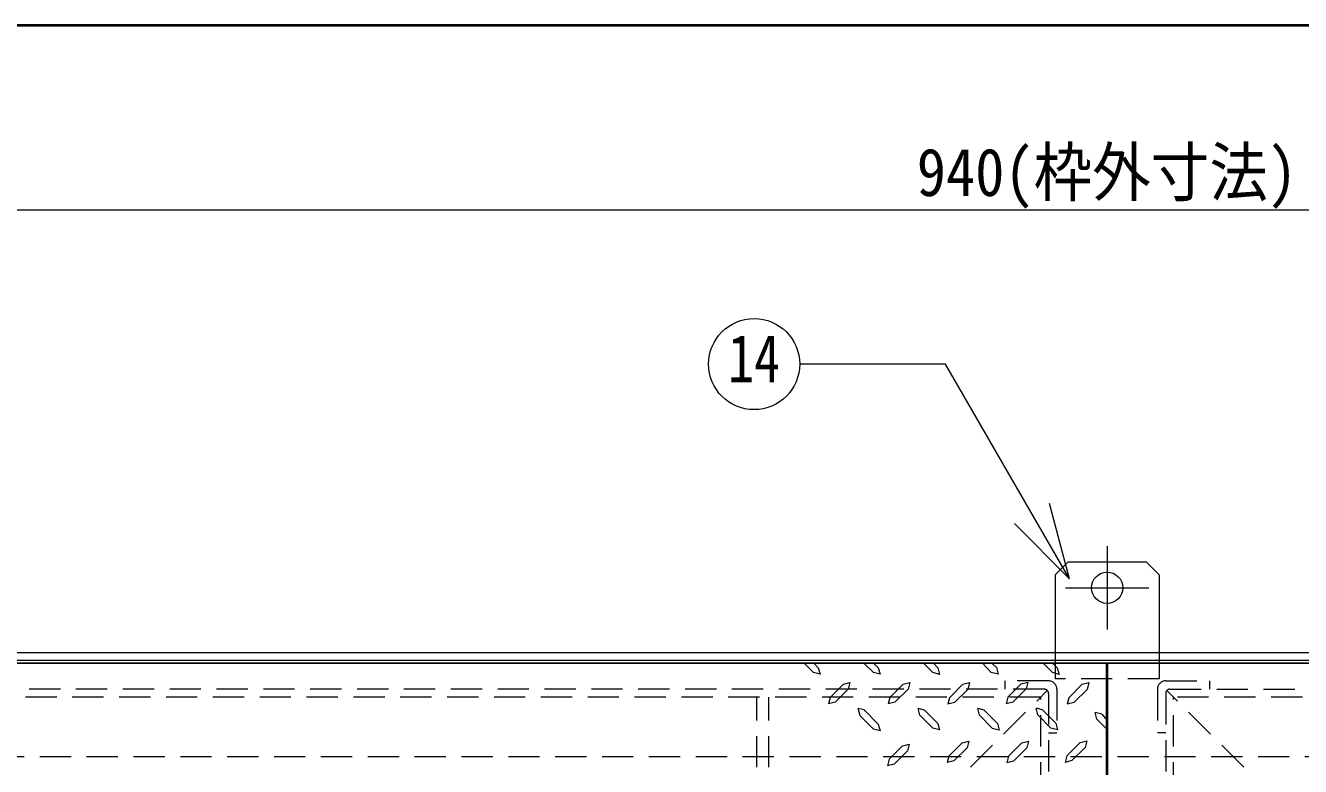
# Model space of a CAD drawing. Units: millimetres at full size, sheet at 1:10; details may follow other scales. Extents: x -1934 to 2116, y -1312 to 1498.
# Drawn here: x -1489.4 to -999.6, y 1213.4 to 1498 of the extents above; entities that cross this region are included whole.
import ezdxf
from ezdxf.enums import TextEntityAlignment as Align

# ---------------------------------------------------------------- set-up
doc = ezdxf.new("R2010")
doc.units = ezdxf.units.MM
doc.header["$LTSCALE"] = 10
doc.linetypes.add('CHAIN1', pattern=[8, 5, -1, 1, -1])
doc.linetypes.add('DASHED1', pattern=[1.8, 1.2, -0.6])
doc.layers.add('0-0_ﾚｲﾔ1', color=4, linetype='Continuous', lineweight=9)
doc.styles.add('ＭＳ ゴシック', font='')
doc.styles.get('ＭＳ ゴシック').set_extended_font_data('MS Gothic')

msp = doc.modelspace()

# ---------------------------------------------------------------- linework, layer by layer
at = {"layer": '0-0_ﾚｲﾔ1', "color": 1, "lineweight": 40}
for p, q in [((2116.07, 1498.04), (-1933.93, 1498.04)), ((-1073.93, 987.04), (-1073.93, 1253.04))]:
    msp.add_line(p, q, dxfattribs=at)
at = {"layer": '0-0_ﾚｲﾔ1'}
for p, q in [((-603.93, 1427.04), (-1543.93, 1427.04)), ((-1088.93, 1292.04), (-1093.93, 1287.04)), ((-1088.93, 1292.04), (-1058.93, 1292.04)), ((-1053.93, 1287.04), (-1058.93, 1292.04)), ((-1093.93, 1287.04), (-1093.93, 1257.04)), ((-1053.93, 1287.04), (-1053.93, 1257.04)), ((-1190.32, 1253.04), (-1186.71, 1249.43)), ((-1184.14, 1248.78), (-1186.71, 1249.43)), ((-1186.63, 1253.04), (-1184.86, 1251.27)), ((-1184.86, 1251.27), (-1184.14, 1248.78)), ((-1167.34, 1253.04), (-1163.72, 1249.43)), ((-1161.15, 1248.78), (-1163.72, 1249.43)), ((-1163.64, 1253.04), (-1161.88, 1251.27)), ((-1161.88, 1251.27), (-1161.15, 1248.78)), ((-1144.44, 1253.04), (-1140.82, 1249.43)), ((-1138.25, 1248.7), (-1140.82, 1249.43)), ((-1140.66, 1253.04), (-1138.89, 1251.27)), ((-1138.89, 1251.27), (-1138.25, 1248.7)), ((-1121.8, 1253.04), (-1118.4, 1249.51)), ((-1115.83, 1248.86), (-1118.4, 1249.51)), ((-1118.16, 1253.04), (-1116.47, 1251.35)), ((-1116.47, 1251.35), (-1115.83, 1248.86)), ((-1098.55, 1253.04), (-1094.94, 1249.43)), ((-1092.37, 1248.7), (-1094.94, 1249.43)), ((-1094.86, 1253.04), (-1093.09, 1251.27)), ((-1093.09, 1251.27), (-1092.37, 1248.7)), ((-1180.36, 1239.86), (-1181, 1237.37)), ((-1178.43, 1238.02), (-1173.37, 1243.08)), ((-1157.38, 1239.86), (-1158.02, 1237.37)), ((-1155.45, 1238.02), (-1150.39, 1243.08)), ((-1134.47, 1239.78), (-1135.12, 1237.29)), ((-1132.55, 1237.94), (-1127.48, 1243)), ((-1112.05, 1239.94), (-1112.7, 1237.45)), ((-1110.13, 1238.1), (-1105.06, 1243.16)), ((-1088.59, 1239.78), (-1089.23, 1237.29)), ((-1086.66, 1237.94), (-1081.6, 1243)), ((-1178.43, 1238.02), (-1181, 1237.37)), ((-1167.3, 1235.11), (-1169.51, 1235.69)), ((-1168.8, 1232.83), (-1169.51, 1235.69)), ((-1167.3, 1235.11), (-1161.88, 1229.61)), ((-1166.94, 1234.75), (-1167.18, 1234.81)), ((-1155.45, 1238.02), (-1158.02, 1237.37)), ((-1145.89, 1233.11), (-1146.53, 1235.69)), ((-1144.04, 1235.04), (-1146.53, 1235.69)), ((-1144.04, 1235.04), (-1138.97, 1229.9)), ((-1132.55, 1237.94), (-1135.12, 1237.29)), ((-1122.98, 1233.03), (-1123.63, 1235.6)), ((-1121.14, 1234.96), (-1123.63, 1235.6)), ((-1121.14, 1234.96), (-1116.07, 1229.82)), ((-1110.13, 1238.1), (-1112.7, 1237.45)), ((-1100.56, 1233.19), (-1101.21, 1235.77)), ((-1098.72, 1235.12), (-1101.21, 1235.77)), ((-1098.72, 1235.12), (-1093.65, 1229.98)), ((-1086.66, 1237.94), (-1089.23, 1237.29)), ((-1168.8, 1232.83), (-1163.72, 1227.76)), ((-1161.88, 1229.61), (-1161.15, 1227.11)), ((-1145.89, 1233.11), (-1140.82, 1228.05)), ((-1138.97, 1229.9), (-1138.25, 1227.41)), ((-1122.98, 1233.03), (-1117.92, 1227.97)), ((-1116.07, 1229.82), (-1115.35, 1227.33)), ((-1100.56, 1233.19), (-1095.5, 1228.13)), ((-1093.65, 1229.98), (-1092.93, 1227.49)), ((-1075.97, 1233.44), (-1078.55, 1234.08)), ((-1077.82, 1231.51), (-1078.55, 1234.08)), ((-1077.82, 1231.51), (-1073.93, 1227.61)), ((-1075.97, 1233.44), (-1073.93, 1231.09)), ((-1161.15, 1227.11), (-1163.72, 1227.76)), ((-1138.25, 1227.41), (-1140.82, 1228.05)), ((-1115.35, 1227.33), (-1117.92, 1227.97)), ((-1092.93, 1227.49), (-1095.5, 1228.13)), ((-1132.79, 1215.52), (-1127.72, 1220.58)), ((-1109.89, 1215.44), (-1104.82, 1220.5)), ((-1087.47, 1215.6), (-1082.4, 1220.66)), ((-1157.62, 1216.16), (-1158.26, 1213.67)), ((-1155.69, 1214.31), (-1150.63, 1219.37)), ((-1134.72, 1217.36), (-1135.36, 1214.87)), ((-1132.79, 1215.52), (-1135.36, 1214.87)), ((-1111.81, 1217.28), (-1112.46, 1214.79)), ((-1109.89, 1215.44), (-1112.46, 1214.79)), ((-1089.39, 1217.44), (-1090.04, 1214.95)), ((-1087.47, 1215.6), (-1090.04, 1214.95)), ((-1155.69, 1214.31), (-1158.26, 1213.67))]:
    msp.add_line(p, q, dxfattribs=at)
at = {"layer": '0-0_ﾚｲﾔ1', "color": 7, "lineweight": 18}
for p, q in [((-1135.95, 1367.95), (-1192.02, 1367.95)), ((-1088.34, 1285.48), (-1135.95, 1367.95)), ((-1088.34, 1285.48), (-1096.1, 1314.46)), ((-1088.34, 1285.48), (-1109.55, 1306.69)), ((-603.93, 1257.04), (-1543.93, 1257.04)), ((-606.93, 1254.04), (-1540.93, 1254.04))]:
    msp.add_line(p, q, dxfattribs=at)
at = {"layer": '0-0_ﾚｲﾔ1', "linetype": 'CHAIN1'}
for p, q in [((-1073.93, 1298.04), (-1073.93, 1266.04)), ((-1089.93, 1282.04), (-1057.93, 1282.04))]:
    msp.add_line(p, q, dxfattribs=at)
at = {"layer": '0-0_ﾚｲﾔ1', "linetype": 'DASHED1'}
for p, q in [((-1093.93, 1257.04), (-1093.93, 1247.04)), ((-1053.93, 1257.04), (-1053.93, 1247.04)), ((-1113.23, 1246.24), (-1113.23, 1243.04)), ((-1096.43, 1246.24), (-1113.23, 1246.24)), ((-1053.93, 1247.04), (-1093.93, 1247.04)), ((-1051.43, 1246.24), (-1034.63, 1246.24)), ((-1034.63, 1246.24), (-1034.63, 1243.04)), ((-1099.43, 1240.04), (-1526.93, 1240.04)), ((-1208.43, 1213.04), (-1208.43, 1240.04)), ((-1203.93, 1213.04), (-1203.93, 1240.04)), ((-1099.43, 987.04), (-1099.43, 1240.04)), ((-1093.23, 1243.04), (-1093.23, 1226.24)), ((-1054.63, 1243.04), (-1054.63, 1226.24)), ((-620.93, 1240.04), (-1048.43, 1240.04)), ((-1048.43, 987.04), (-1048.43, 1240.04)), ((-1096.43, 1226.24), (-1093.23, 1226.24)), ((-1051.43, 1226.24), (-1054.63, 1226.24)), ((-643.93, 1217.04), (-1503.93, 1217.04))]:
    msp.add_line(p, q, dxfattribs=at)
at = {"layer": '0-0_ﾚｲﾔ1', "color": 5, "lineweight": 25}
msp.add_line((-607.93, 1253.04), (-1539.93, 1253.04), dxfattribs=at)
at = {"layer": '0-0_ﾚｲﾔ1', "color": 7, "linetype": 'DASHED1', "lineweight": 18}
for p, q in [((-1098.03, 1243.04), (-1528.33, 1243.04)), ((-1126.43, 1213.04), (-1096.89, 1242.57)), ((-1096.43, 1241.44), (-1096.43, 987.04)), ((-1051.43, 1241.44), (-1051.43, 987.04)), ((-1021.43, 1213.04), (-1050.96, 1242.57)), ((-1049.83, 1243.04), (-619.53, 1243.04))]:
    msp.add_line(p, q, dxfattribs=at)
at = {"layer": '0-0_ﾚｲﾔ1'}
for points in [[(-1180.36, 1239.86), (-1175.22, 1245.01), (-1172.72, 1245.65), (-1173.37, 1243.08)], [(-1157.38, 1239.86), (-1152.23, 1245.01), (-1149.74, 1245.65), (-1150.39, 1243.08)], [(-1134.47, 1239.78), (-1129.33, 1244.93), (-1126.84, 1245.57), (-1127.48, 1243)], [(-1112.05, 1239.94), (-1106.91, 1245.09), (-1104.42, 1245.73), (-1105.06, 1243.16)], [(-1088.59, 1239.78), (-1083.45, 1244.93), (-1080.96, 1245.57), (-1081.6, 1243)], [(-1157.62, 1216.16), (-1152.47, 1221.3), (-1149.98, 1221.94), (-1150.63, 1219.37)], [(-1134.72, 1217.36), (-1129.57, 1222.51), (-1127.08, 1223.15), (-1127.72, 1220.58)], [(-1111.81, 1217.28), (-1106.67, 1222.43), (-1104.18, 1223.07), (-1104.82, 1220.5)], [(-1089.39, 1217.44), (-1084.25, 1222.59), (-1081.76, 1223.23), (-1082.4, 1220.66)]]:
    msp.add_lwpolyline(points, dxfattribs=at)
at = {"layer": '0-0_ﾚｲﾔ1', "color": 7, "lineweight": 18}
msp.add_circle((-1209.52, 1367.95), 17.5, dxfattribs=at)
at = {"layer": '0-0_ﾚｲﾔ1'}
msp.add_circle((-1073.93, 1282.04), 6, dxfattribs=at)
at = {"layer": '0-0_ﾚｲﾔ1', "linetype": 'DASHED1'}
for centre, start, end in [((-1096.43, 1243.04), 0, 90), ((-1051.43, 1243.04), 90, 180)]:
    msp.add_arc(centre, 3.2, start, end, dxfattribs=at)
at = {"layer": '0-0_ﾚｲﾔ1', "color": 7, "linetype": 'DASHED1', "lineweight": 18}
for centre, start, end in [((-1098.03, 1241.44), 0, 90), ((-1049.83, 1241.44), 90, 180)]:
    msp.add_arc(centre, 1.6, start, end, dxfattribs=at)

# ---------------------------------------------------------------- texts
at = {"layer": '0-0_ﾚｲﾔ1', "color": 7, "style": 'ＭＳ ゴシック'}
for s, width, p in [('940(枠外寸法)', 0.9, (-1147.05, 1427.04)), ('14', 0.8, (-1219.52, 1355.45))]:
    msp.add_text(s, height=18.33, dxfattribs=dict(at, width=width)).set_placement(p, align=Align.BOTTOM_LEFT)

doc.saveas('drawing.dxf')
